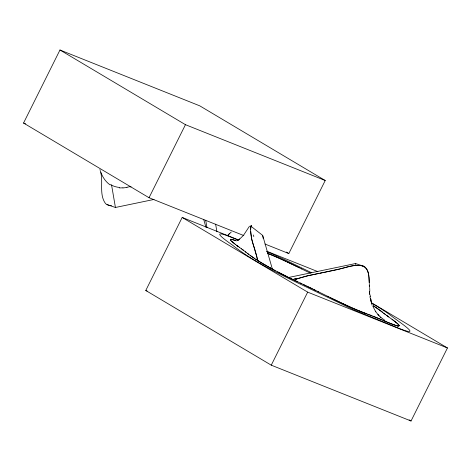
<?xml version="1.0" encoding="UTF-8"?>
<svg xmlns="http://www.w3.org/2000/svg" width="471" height="471" viewBox="0 0 471 471"><rect width="100%" height="100%" fill="white"/><g stroke="black" fill="none" stroke-linecap="round" stroke-linejoin="round"><path stroke-width="0.71" d="M250.637 229.177L250.637 229.742M250.637 228.9L251.102 225.68L251.649 226.38M243.813 235.577L149.036 197.72L23.55 123.037L59.97 49.997L199.739 105.828L325.226 180.511L288.811 253.551L264.949 244.019M149.036 197.72L185.456 124.68L325.226 180.511M371.778 302.93L447.45 347.963L411.03 421.003L271.261 365.172L145.774 290.489L182.189 217.449L238.779 240.057M271.261 365.172L307.675 292.132L447.45 347.963M243.495 235.317L249.5 226.174M227.464 235.777L231.29 232.003M243.56 235.235L239.733 239.003L237.549 240.157L239.68 239.074L237.461 240.139M227.528 235.694L229.271 233.71M297.466 278.714L294.775 279.044L296.883 278.861L307.987 275.694M296.029 279.062L306.303 276.124L318.796 273.427M340.451 268.782C347.38 267.169 354.492 264.466 361.71 265.591A9.385 7.754 -19.2 0 1 363.977 266.368M338.196 269.377C347.539 267.41 365.255 259.303 368.422 273.539M339.809 268.953L319.939 273.215M337.065 269.665L323.377 272.579M308.269 275.629L320.81 273.056M130.379 186.54L126.964 187.27M109.855 205.521L107.058 204.632L115.424 207.475L154.017 199.445M287.704 277.66L355.599 263.53L363.965 266.38A8.396 6.941 -19.3 0 1 365.608 267.593L367.044 269.559L368.034 272.014M321.087 273.003L322.235 272.791M122.919 187.835L119.457 187.935M296.883 278.861L294.022 278.979M111.527 205.697L110.408 205.603M398.46 326.091L399.249 325.744L397.865 326.003M231.379 239.345L230.713 239.35L231.962 239.451M398.331 326.079L395.87 325.461M231.42 239.35L236.283 240.834M397.801 325.991L397.389 325.897M397.236 325.861L396.588 325.679M396.382 325.62L394.274 324.913M395.681 325.396L391.625 323.913M394.062 324.837L393.626 324.678M366.308 313.662L367.898 314.257M393.409 324.596L390.948 323.648M368.216 314.375L368.628 314.534M365.784 313.462L363.565 312.626M365.667 313.421L366.379 313.686M367.733 314.198L368.275 314.398M364.701 313.056L365.025 313.18M369.235 314.763L368.534 314.498M365.172 313.239L365.484 313.35M364.548 312.997L363.906 312.756M369.182 314.74L370.489 315.24M370.041 315.07L370.913 315.405M370.648 315.299L371.701 315.705M359.538 311.037L363.718 312.685M371.36 315.576L379.361 318.796M372.755 316.118L372.932 316.188A68.165 5.346 26.5 0 1 379.155 318.708M391.383 323.818L387.568 322.27M398.749 328.263C425.919 339.02 395.793 319.856 390.223 315.04A106.599 8.366 26.5 0 0 386.838 312.614L384.401 310.972A73.087 5.734 26.5 0 0 377.094 306.368L371.843 303.259M23.55 123.037L25.593 123.855M266.733 251.22L317.872 271.643M145.774 290.489L147.135 291.037M390.724 323.559L385.431 321.369M398.384 328.116L381.751 321.21A70.356 5.522 26.5 0 0 379.714 320.41L353.173 309.559L309.771 288.646A65.646 5.152 26.5 0 0 306.733 287.192L297.195 282.665A85.369 6.7 26.5 0 1 294.864 281.546C273.198 270.907 251.296 260.086 232.327 244.985C208.576 228.482 223.019 233.516 238.202 240.163M270.124 254.381L269.942 254.305A62.855 4.934 26.5 0 0 267.628 253.392L270.737 254.628A40.353 3.167 26.5 0 1 278.773 258.067L280.975 259.068A44.474 3.491 26.5 0 1 285.809 261.305L293.721 265.073M359.573 311.054L355.652 309.423A37.715 2.961 26.5 0 1 348.157 306.115L343.547 303.972M359.361 310.966L358.926 310.789A40.353 3.167 26.5 0 1 350.889 307.351L348.687 306.356A44.474 3.491 26.5 0 1 343.854 304.119M270.684 254.611L274.01 255.994A37.715 2.961 26.5 0 1 281.511 259.309M386.862 321.976L384.619 321.028M379.308 318.773L379.962 319.05M379.914 319.032L380.362 319.22M385.26 321.299L384.218 320.857M380.315 319.197L381.375 319.644M382.322 320.05L381.298 319.615M383.217 320.433L383.818 320.686M383.63 320.604L384.448 320.951M382.193 319.997L383.418 320.515M276.612 255.918L277.207 256.189A62.36 4.893 26.5 0 1 287.445 260.975L311.714 272.797M281.511 259.309L285.815 261.305M343.235 303.824L336.441 300.586M343.112 303.771L343.6 304.001M300.292 283.042L301.628 283.672M342.617 303.536L342.923 303.683M297.042 281.499L297.802 281.858M303.677 284.643L304.419 284.996M297.537 281.735L300.486 283.13M301.469 283.595L303.807 284.708M295.329 280.681L296.112 281.052M304.849 285.202L305.903 285.703M296.059 281.028L297.066 281.511M304.401 284.99L304.914 285.232M306.862 286.162L307.269 286.362M293.933 280.015L295.07 280.557M305.644 285.579L307.887 286.656M294.934 280.492L295.564 280.793M292.585 279.362L293.08 279.603M307.687 286.556L309.877 287.616M292.897 279.515L294.075 280.08M293.392 264.914L294.281 265.35M309.741 287.546L310.377 287.858M291.584 278.885L292.085 279.126M335.381 300.074L335.941 300.345M292.049 279.109L292.685 279.415M308.505 286.951L308.917 287.151M335.676 300.215L336.565 300.645M295.164 265.774L296.218 266.286M294.222 265.314L295.217 265.803M310.99 288.152L312.379 288.829M290.583 278.396L291.196 278.697M310.153 287.752L311.378 288.34M333.444 299.132L334.946 299.862M291.084 278.638L291.626 278.903M334.793 299.786L335.446 300.104M296.901 266.615L298.22 267.263M295.741 266.056L297.219 266.774M313.974 289.6L314.834 290.024M312.261 288.77L315.47 290.33M331.443 298.161L332.762 298.802M290.33 278.273L288.976 277.613M332.444 298.649L333.921 299.362M290.083 278.155L290.76 278.485M298.608 267.451L301.652 268.941M298.043 267.175L299.226 267.752M318.007 291.573L318.637 291.885M328.01 296.483L330.495 297.696M315.382 290.289L328.428 296.689M330.436 297.666L331.619 298.249M289.43 277.831L289.877 278.055M301.234 268.735L310.389 273.227M288.747 277.501L287.075 276.677M288.582 277.419L289.082 277.666M286.421 276.353L287.363 276.818M286.068 276.177L278.143 272.138M286.568 276.424L285.938 276.112A34.73 2.726 26.5 0 1 278.626 272.391M277.666 271.885L278.32 272.232M277.713 271.914L274.84 270.383M274.74 270.336L273.327 269.571M274.375 270.136L275.029 270.489M272.568 269.159L273.468 269.647M272.126 268.917L272.78 269.277M272.238 268.976L271.166 268.388M270.637 268.099L271.249 268.435M270.113 267.805L270.813 268.193M268.6 266.957L270.389 267.958M269.542 267.487L269.96 267.722M268.111 266.68L268.705 267.016M268.293 266.786L267.086 266.097M267.487 266.327L267.887 266.557M266.298 265.65L267.145 266.133M266.674 265.862L265.526 265.202M266.209 265.597L265.149 264.985M264.773 264.767L265.291 265.067M264.843 264.808L263.966 264.296M264.031 264.331L263.112 263.789M263.666 264.119L262.588 263.483M59.97 49.997L185.456 124.68M286.286 252.05L288.811 253.551M262.241 263.277L262.694 263.542M182.189 217.449L307.675 292.132M409.14 419.879L411.03 421.003M261.87 263.053L262.276 263.295M261.894 263.065L260.875 262.459M261.211 262.659L261.552 262.865M261.069 262.571L260.222 262.059M260.681 262.335L258.332 260.893M259.256 261.47L258.638 261.081M258.031 260.704L258.444 260.963M257.06 260.092L258.09 260.74M257.396 260.304L257.743 260.522M257.148 260.145L256.295 259.603M373.368 305.814L374.445 306.515M373.262 305.75L377.242 308.399A89.796 7.047 26.5 0 1 379.279 309.847L382.393 312.196M256.401 259.668L255.606 259.156M255.747 259.25L254.47 258.414M374.71 306.686L381.557 311.549M254.699 258.561L250.172 255.417M254.328 258.32L253.969 258.079A76.867 6.029 26.5 0 1 251.461 256.348L248.659 254.293M110.137 184.915C105.286 181.618 102.113 176.348 100.305 170.855M384.889 320.374L380.362 317.077L380.862 317.507L377.978 314.699L379.102 315.835M388.787 316.989L386.915 315.629M390.453 318.196L388.675 316.906M239.209 247.228L241.623 248.971M390.818 318.461L391.637 319.055M388.281 316.624L387.109 315.77M239.256 247.257L238.238 246.516M241.382 248.8L242.865 249.877M237.855 246.239L238.308 246.569M385.184 314.345L386.921 315.635M391.813 319.185L392.378 319.603M237.549 246.009L237.926 246.292M242.748 249.789L243.124 250.066M237.284 245.821L237.661 246.097M243.036 250.001L243.366 250.242M392.325 319.562L393.303 320.286M243.313 250.207L243.76 250.537M236.978 245.591L237.36 245.874M236.725 245.409L237.096 245.679M392.779 319.897L393.479 320.421M243.996 250.713L245.367 251.75M236.601 245.309L236.183 244.997M393.456 320.404L395.022 321.599M385.461 314.551L382.717 312.444M393.685 320.574L395.658 322.099M235.859 244.755L235.223 244.272M248.8 254.399L247.94 253.739M384.819 314.069L384.218 313.609M248.317 254.028L247.77 253.61M235.306 244.337L234.97 244.078M381.893 311.808L382.228 312.067M245.273 251.685L245.662 251.979M247.475 253.386L247.811 253.639M382.328 312.143L382.729 312.45M383.718 313.221L384.053 313.48M245.615 251.944L245.997 252.238M247.605 253.48L245.944 252.197M234.805 243.949L231.538 241.199M250.878 226.18L262.677 235.406L272.538 269.695M395.204 321.746L396.423 322.723A91.657 7.189 26.5 0 1 398.054 324.148L399.243 325.726L399.067 325.302M234.252 243.513L233.551 242.954M395.811 322.223L396.258 322.582M396.399 322.706L398.448 324.548M233.121 242.6L232.45 242.029M232.203 241.811L231.685 241.335M231.491 241.146L230.431 239.774L230.896 240.516M398.537 324.643L399.037 325.255M378.484 315.211L375.381 311.19L375.781 311.831L372.873 306.309M251.585 226.198L251.237 225.656L250.966 225.886C249.936 232.592 251.508 239.439 253.633 245.791M370.483 298.738L371.013 300.015M370.5 299.503L370.718 300.151M253.739 246.109L254.481 248.317M254.581 248.629L256.613 255.8M99.899 169.56L100.093 170.208M203.719 219.51L205.927 227.205M368.098 272.244L368.446 273.645M371.648 303.365L370.93 300.798L371.684 303.536M371.802 303.995L372.096 305.261M257.708 260.793L257.019 257.661M257.649 260.51L256.748 256.418M256.901 257.125L251.838 239.686L250.678 231.237M371.166 300.975L370.606 298.302M368.54 274.116L368.846 276.024M215.63 224.167L216.937 231.791M370.465 299.821L370.547 300.286M355.599 263.53L355.87 265.091M262.677 235.406L263.212 238.52M205.745 220.428L206.981 227.652M111.586 185.074L115.424 207.475M368.528 274.181L368.828 276.1M100.782 172.574C103.261 182.601 99.051 194.558 105.416 203.419A8.39 6.935 -19.3 0 0 107.035 204.626M370.171 297.966L369.976 296.577M370.365 296.789L370.124 294.958M368.899 276.501L368.999 277.46M369.759 294.711L369.494 291.419L369.694 294.039M369.04 277.943L369.276 282.777M368.928 276.742L369.276 283.053M369.806 291.261L369.711 288.305M369.352 287.116L369.358 287.598M369.293 283.742L369.305 284.225M369.329 285.673L369.335 286.156M369.311 284.708L369.346 286.627M119.587 187.458A16.85 11.357 -4.6 0 1 110.65 184.555M126.982 187.364A31.38 22.632 -9.2 0 1 122.925 187.941M131.085 186.816A74.966 52.175 -9.3 0 1 130.514 186.952M342.629 303.542A66.046 5.181 26.5 0 1 336.936 300.822M363.382 312.55A62.855 4.934 26.5 0 1 359.726 311.119M287.033 261.876A66.046 5.181 26.5 0 1 292.726 264.596M253.781 236.607A68.401 13.353 69 0 1 253.581 234.976M266.733 251.579A54.395 4.268 26.5 0 1 276.554 255.877M231.95 239.409A32.075 2.514 26.5 0 1 236.148 240.781M230.413 239.621L230.719 239.345L230.419 239.592"/></g></svg>
